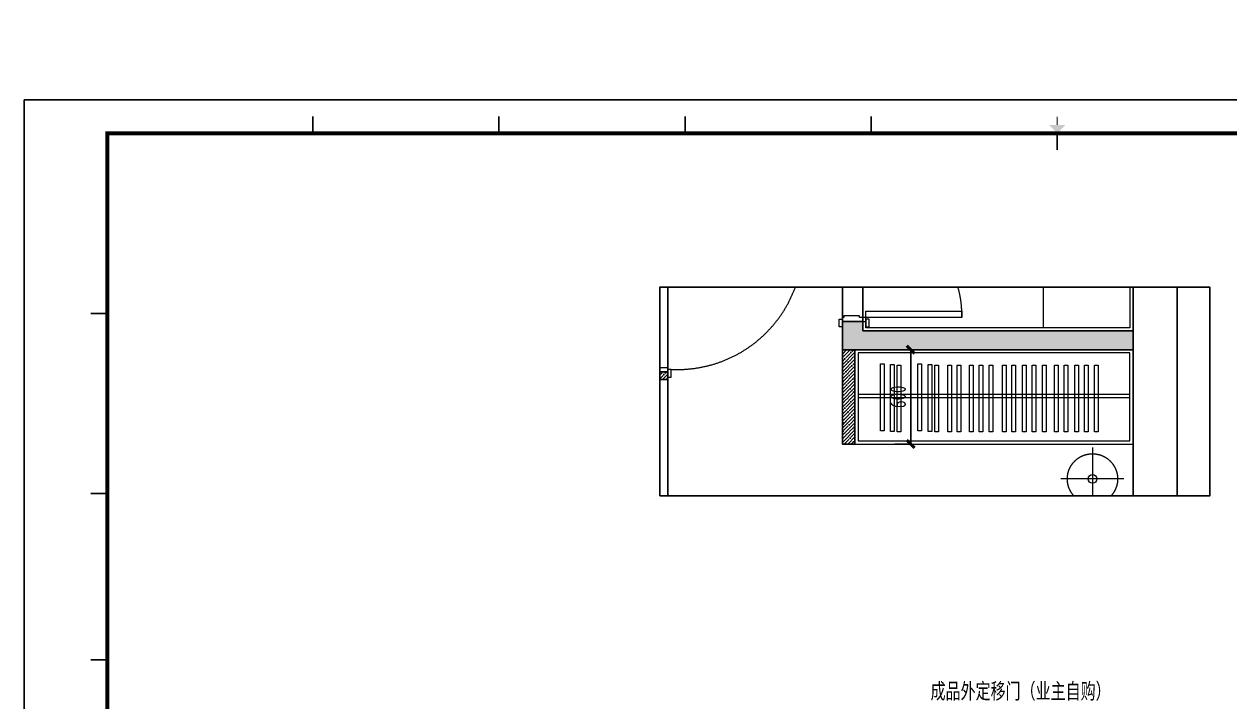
# Model space of a CAD drawing. Header units: millimetres. Extents: x 104198 to 1296755, y -81101 to 81453.
# Drawn here: x 614551 to 622223, y -23586 to -19276 of the extents above; entities that cross this region are included whole.
import ezdxf
from ezdxf.xclip import XClip

# ---------------------------------------------------------------- set-up
doc = ezdxf.new("R2010")
doc.units = ezdxf.units.MM
doc.header["$XCLIPFRAME"] = 0
doc.header["$PDMODE"] = 3
doc.layers.get('Defpoints').update_dxf_attribs({"color": 250})
for name, color, linetype, lineweight in [('1-活动家具', 51, 'Continuous', 20), ('1-门套', 3, 'Continuous', 13), ('P★01 活动家具', 51, 'Continuous', 0), ('P★02 固定家具', 30, 'Continuous', 0), ('P★04 平面门扇', 60, 'Continuous', 0), ('P★07 平面完成面', 200, 'Continuous', 0)]:
    doc.layers.add(name, color=color, linetype=linetype, lineweight=lineweight)
for name, color, linetype in [('30-PL-平面文字说明', 1, 'Continuous'), ('P-新砌墙体填充', 8, 'Continuous'), ('图纸图框', 165, 'Continuous'), ('墙体', 7, 'Continuous'), ('天棚图层', 51, 'Continuous')]:
    doc.layers.add(name, color=color, linetype=linetype)
doc.styles.add('CCD_DIM', font='ARCHS.SHX')
doc.styles.add('尺寸标注', font='ARCHS.SHX', dxfattribs={"width": 0.8})
doc.styles.add('黑体', font='simhei.ttf', dxfattribs={"width": 0.7})
doc.dimstyles.new('海龍1：50', dxfattribs={"dimscale": 50, "dimtxt": 2, "dimasz": 1, "dimexe": 2, "dimexo": 2, "dimgap": 0.6, "dimtad": 1, "dimdec": 0, "dimrnd": 5, "dimdsep": 46, "dimtxsty": 'CCD_DIM', "dimblk": 'WS-cj', "dimcen": 1, "dimclrd": 44, "dimclre": 44, "dimclrt": 2, "dimadec": 0, "dimazin": 2, "dimtfac": 1, "dimtdec": 4, "dimtix": 1, "dimtmove": 2, "dimatfit": 3, "dimldrblk": 'CCD_Leader_Arrow', "dimfxl": 5, "dimfxlon": 1, "dimtolj": 1, "dimarcsym": 0})

# ---------------------------------------------------------------- blocks, each defined once
blk = doc.blocks.new('kjghhgdgfhdhgfh')
at = {"layer": '图纸图框', "color": 165}
for p, q in [((1018.449156181656, -523.6475845220857), (1018.449156181656, -226.6510432860898)), ((1018.449156310431, -523.6475894229297), (1018.449156310431, -226.651048186936)), ((1018.449156310431, -523.6475894229297), (1018.449156310431, -226.651048186936)), ((1018.449156181656, -523.6475897729335), (1018.449156181656, -226.6510485369378)), ((1018.449156310431, -523.6475904731685), (1018.449156310431, -226.6510492370591)), ((1018.449156310431, -523.6475904731685), (1018.449156310431, -226.6510492370591)), ((1018.449156439315, -523.6475901230529), (1018.449156439315, -226.6510488870572)), ((1018.449156439315, -523.6475901230529), (1018.449156439315, -226.6510488870572)), ((1018.449156310431, -523.6475904731685), (1018.449156310431, -226.6510492370591)), ((1018.449156181656, -523.6475908231721), (1018.449156181656, -226.6510495871781)), ((1018.449156697091, -226.6510464365761), (1438.44652398302, -226.6510464365761)), ((1018.44915656821, -226.6510467866938), (1438.446523854134, -226.6510467866938)), ((1018.449156697091, -226.6510478368186), (1438.44652398302, -226.6510478368186)), ((1018.449156697091, -226.6510478368186), (1438.44652398302, -226.6510478368186)), ((1018.44915656821, -226.651048186936), (1438.446523854134, -226.651048186936)), ((1018.44915656821, -226.6510485369378), (1438.44652398302, -226.651048186936)), ((1018.44915656821, -523.6475897729335), (1018.44915656821, -226.6510485369378)), ((1018.44915656821, -226.6510495871781), (1438.446523854134, -226.6510495871781)), ((1079.169425446627, -230.165361629017), (1079.169425446627, -233.6664052710039)), ((1118.311093363573, -230.165361629017), (1118.311093363573, -233.6664052710039)), ((1157.452761280522, -230.165361629017), (1157.452761280522, -233.6664052710039)), ((1196.594429197475, -230.165361629017), (1196.594429197475, -233.6664052710039)), ((1235.736097114308, -233.6664052710039), (1235.736097114308, -237.1674489129871)), ((1032.4533312648, -271.5591774027304), (1035.954374906786, -271.5591774027304)), ((1032.4533312648, -309.386869379896), (1035.954374906786, -309.386869379896)), ((1032.4533312648, -344.3973057993901), (1035.954374906786, -344.3973057993901))]:
    blk.add_line(p, q, dxfattribs=at)
at = {"layer": '图纸图框', "color": 165, "const_width": 0.2100626185166894}
blk.add_lwpolyline([(1235.736097114308, -231.915883450067), (1235.736097114308, -230.165361629017)], dxfattribs=at)
at = {"layer": '图纸图框', "color": 165, "const_width": 0.840250474066758}
blk.add_lwpolyline([(1431.444436699053, -233.6664052710039), (1035.954374906786, -233.6664052710039), (1035.954374906786, -516.6322323388636), (1431.444436699053, -516.6322323388636)], close=True, dxfattribs=at)
at = {"layer": '图纸图框', "color": 165}
blk.add_solid([(1233.98557529337, -231.915883450067), (1237.486618935353, -231.915883450067), (1235.736097114308, -233.6664052710039)], dxfattribs=at)
blk = doc.blocks.new('A$C1AED7FCF')
at = {"layer": '1-活动家具', "color": 45}
for points in [[(247.5273906283546, 0.000136089627631), (247.5273906283546, 495.0532024205893)], [(0.0008574628736824, 247.5266692551086), (495.0539237938356, 247.5266692551086)]]:
    blk.add_lwpolyline(points, dxfattribs=at)
at = {"layer": '1-活动家具', "color": 51, "ltscale": 2000}
blk.add_circle((247.5273906283546, 247.5266692551086), 197.5265331654809, dxfattribs=at)
at = {"layer": '1-活动家具', "color": 45}
blk.add_circle((247.5273906283546, 247.5266692551086), 34.51086849579588, dxfattribs=at)
blk = doc.blocks.new('fhdghrthe')
at = {"layer": 'P-新砌墙体填充'}
h = blk.add_hatch(dxfattribs=at)
h.set_pattern_fill('ANSI35', color=256, scale=5, angle=-1.272221872585407e-14, style=0)
h.set_pattern_definition([(44.99999999999999, (571435.870761268, 13950.09284391622), (-22.45064030267288, 22.45064030267289), []), (44.99999999999999, (571458.321411268, 13950.09284391622), (-22.45064030267288, 22.45064030267289), [39.6875, -7.9375, 0, -7.9375])])
h.paths.add_polyline_path([(571515.870761268, 14550.09284391622), (571435.870761268, 14550.09284391622), (571435.870761268, 13950.09284391622), (571515.870761268, 13950.09284391622)])
h = blk.add_hatch(dxfattribs=at)
h.set_pattern_fill('ANSI35', color=256, scale=5, angle=-1.272221872585407e-14, style=0)
h.set_pattern_definition([(44.99999999999999, (572626.0014296011, 14090.09284391639), (-22.45064030267288, 22.45064030267289), []), (44.99999999999999, (572648.4520796011, 14090.09284391639), (-22.45064030267288, 22.45064030267289), [39.6875, -7.9375, 0, -7.9375])])
h.paths.add_polyline_path([(572745.8707612678, 14140.09284391639), (572626.0014296011, 14140.09284391639), (572626.0014296017, 14090.09284391639), (572745.870761268, 14090.09284391732)])
at = {"layer": 'P-新砌墙体填充', "lineweight": -3}
h = blk.add_hatch(dxfattribs=at)
h.set_pattern_fill('BRSTONE', color=256, scale=5, angle=-1.272221872585407e-14, style=0)
h.set_pattern_definition([(0, (569666.0014296011, 12930.0928439164), (9.305889392408061e-15, 41.91), []), (89.99999999999999, (569780.3014296012, 12930.0928439164), (-63.49999999999999, 41.91000000000001), [41.91, -41.91]), (89.99999999999999, (569767.6014296011, 12930.0928439164), (-63.49999999999999, 41.91000000000001), [41.91, -41.91]), (0, (569780.3014296012, 12937.0778439164), (63.50000000000001, 41.90999999999998), [-114.3, 12.7]), (0, (569780.3014296012, 12944.0628439164), (63.50000000000001, 41.90999999999998), [-114.3, 12.7]), (0, (569780.3014296012, 12951.0478439164), (63.50000000000001, 41.90999999999998), [-114.3, 12.7]), (0, (569780.3014296012, 12958.0328439164), (63.50000000000001, 41.90999999999998), [-114.3, 12.7]), (0, (569780.3014296012, 12965.0178439164), (63.50000000000001, 41.90999999999998), [-114.3, 12.7])])
h.paths.add_polyline_path([(573976.0014296011, 13170.09284391639), (573645.870761268, 13170.09284391639), (573645.870761268, 12930.0928439164), (573675.9298453337, 12930.09284391641), (573976.001429601, 12930.09284391641)])
h.paths.add_polyline_path([(571515.8707612678, 13950.09284391622), (571435.870761268, 13950.09284391622), (569666.0014296011, 13950.09284391638), (569666.0014296011, 13830.09284391639), (571385.8707612678, 13830.09284391639), (571385.8707612678, 13770.09284391639), (571515.8707612678, 13770.09284391639)])
at = {"color": 5}
for p, q in [((572626.0014296011, 14140.09284391639), (572626.0014296017, 14090.09284391639)), ((572625.870761268, 14090.09284391639), (572745.870761268, 14090.09284391732)), ((571515.870761268, 13950.09284391638), (569665.8707612678, 13950.09284391638)), ((571515.870761268, 13950.09284391638), (571515.8707612678, 13770.09284391639)), ((571385.8707612678, 13830.09284391639), (569665.8707612678, 13830.09284391639)), ((571385.8707612678, 13830.09284391639), (571385.8707612678, 13830.09284391639)), ((571385.8707612678, 13830.09284391639), (571385.8707612678, 13770.09284391639)), ((571515.8707612678, 13770.09284391639), (571385.8707612678, 13770.09284391639))]:
    blk.add_line(p, q, dxfattribs=at)
at = {"color": 8, "linetype": 'ByBlock', "ltscale": 2}
for p, q in [((572625.870761268, 13230.09284391639), (572625.870761268, 14090.09284391639)), ((571385.8707612673, 13770.09284391639), (571385.8707612678, 13090.09284391639)), ((571515.870761268, 13770.09284391639), (571515.870761268, 13090.09284391639))]:
    blk.add_line(p, q, dxfattribs=at)
at = {"color": 5}
blk.add_lwpolyline([(571435.870761268, 14550.09284391622), (571515.870761268, 14550.09284391622), (571515.870761268, 13950.09284391622), (571435.870761268, 13950.09284391622)], close=True, dxfattribs=at)
at = {"layer": '1-门套'}
for points in [[(572625.870761268, 14075.09284391639), (572625.870761268, 14125.09284391639), (572605.870761268, 14125.09284391639), (572605.870761268, 14075.09284391639)], [(571365.8707612678, 13755.09284391639), (571365.8707612678, 13805.09284391639), (571345.8707612678, 13805.09284391639), (571345.8707612678, 13755.09284391639)], [(571515.8707612678, 13755.09284391639), (571515.8707612678, 13805.09284391639), (571535.8707612678, 13805.09284391639), (571535.8707612678, 13755.09284391639)]]:
    blk.add_lwpolyline(points, close=True, dxfattribs=at)
for points in [[(572735.8707612689, 14065.09284391639), (572745.870761268, 14065.09284391639), (572745.870761268, 14090.09284391639), (572625.870761268, 14090.09284391639), (572625.870761268, 14065.09284391639), (572675.870761267, 14065.09284391639), (572675.870761267, 14055.09284391546), (572735.8707612689, 14055.09284391639), (572735.8707612689, 14065.09284391639)], [(571505.8707612688, 13745.09284391639), (571515.8707612678, 13745.09284391639), (571515.8707612678, 13770.09284391639), (571365.8707612678, 13770.09284391639), (571365.8707612678, 13745.09284391639), (571405.8707612669, 13745.09284391639), (571405.8707612669, 13735.09284391546), (571505.8707612688, 13735.09284391639), (571505.8707612688, 13745.09284391639)]]:
    blk.add_lwpolyline(points, dxfattribs=at)
at = {"layer": '30-PL-平面文字说明'}
blk.add_line((572745.870761268, 14090.09284391639), (572625.870761268, 14090.09284391639), dxfattribs=at)
at = {"layer": 'P★01 活动家具'}
blk.add_lwpolyline([(569685.870761268, 13810.09284391639), (570235.870761268, 13810.09284391639), (570236.0014296011, 12390.09284391639), (569686.0014296011, 12390.09284391639)], close=True, dxfattribs=at)
at = {"layer": 'P★02 固定家具', "color": 2}
blk.add_lwpolyline([(571435.870761268, 14550.09284391622), (569665.8707612678, 14550.09284391638), (569665.8707612678, 13950.09284391638), (571435.870761268, 13950.09284391622)], close=True, dxfattribs=at)
at = {"layer": 'P★02 固定家具', "color": 250}
for points in [[(571415.870761268, 14530.09284391622), (569685.8707612678, 14530.09284391638), (569685.8707612678, 13970.09284391638), (571415.870761268, 13970.09284391622)], [(569887.8513973373, 14472.63166514859), (569911.1860901647, 14472.63166514859), (569911.1860901647, 14047.97619190544), (569887.8513973373, 14047.97619190544)], [(569952.8513973373, 14472.63166514859), (569976.1860901647, 14472.63166514859), (569976.1860901647, 14047.97619190544), (569952.8513973373, 14047.97619190544)], [(570013.8513973373, 14472.63166514859), (570037.1860901647, 14472.63166514859), (570037.1860901647, 14047.97619190544), (570013.8513973373, 14047.97619190544)], [(570081.8513973373, 14472.63166514859), (570105.1860901647, 14472.63166514859), (570105.1860901647, 14047.97619190544), (570081.8513973373, 14047.97619190544)], [(570142.0288959917, 14472.63166514859), (570165.3635888192, 14472.63166514859), (570165.3635888192, 14047.97619190544), (570142.0288959917, 14047.97619190544)], [(570219.8513973373, 14472.63166514859), (570243.1860901647, 14472.63166514859), (570243.1860901647, 14047.97619190544), (570219.8513973373, 14047.97619190544)], [(570284.8513973373, 14472.63166514859), (570308.1860901647, 14472.63166514859), (570308.1860901647, 14047.97619190544), (570284.8513973373, 14047.97619190544)], [(570345.8513973373, 14472.63166514859), (570369.1860901647, 14472.63166514859), (570369.1860901647, 14047.97619190544), (570345.8513973373, 14047.97619190544)], [(570413.8513973373, 14472.63166514859), (570437.1860901647, 14472.63166514859), (570437.1860901647, 14047.97619190544), (570413.8513973373, 14047.97619190544)], [(570474.0288959917, 14472.63166514859), (570497.3635888192, 14472.63166514859), (570497.3635888192, 14047.97619190544), (570474.0288959917, 14047.97619190544)], [(570559.0089232944, 14472.63166514859), (570582.3436161227, 14472.63166514859), (570582.3436161227, 14047.97619190544), (570559.0089232944, 14047.97619190544)], [(570622.6452742795, 14472.63166514859), (570645.9799671074, 14472.63166514859), (570645.9799671074, 14047.97619190544), (570622.6452742795, 14047.97619190544)], [(570682.822772934, 14472.63166514859), (570706.1574657619, 14472.63166514859), (570706.1574657619, 14047.97619190544), (570682.822772934, 14047.97619190544)], [(570761.6647830982, 14472.63166514859), (570784.999475926, 14472.63166514859), (570784.999475926, 14047.97619190544), (570761.6647830982, 14047.97619190544)], [(570821.8422817526, 14472.63166514859), (570845.1769745805, 14472.63166514859), (570845.1769745805, 14047.97619190544), (570821.8422817526, 14047.97619190544)], [(570905.0278507638, 14472.63166514859), (570928.3625435916, 14472.63166514859), (570928.3625435916, 14047.97619190544), (570905.0278507638, 14047.97619190544)], [(570946.0638960797, 14469.41076151904), (570969.3985889076, 14469.41076151904), (570969.3985889076, 14044.75528827588), (570946.0638960797, 14044.75528827588)], [(571011.2388758257, 14465.38463198189), (571034.5735686535, 14465.38463198189), (571034.5735686535, 14040.72915873874), (571011.2388758257, 14040.72915873874)], [(571144.170420363, 14472.63166514859), (571167.5051131909, 14472.63166514859), (571167.5051131909, 14047.97619190544), (571144.170420363, 14047.97619190544)], [(571185.2064656789, 14469.41076151904), (571208.5411585068, 14469.41076151904), (571208.5411585068, 14044.75528827588), (571185.2064656789, 14044.75528827588)], [(571250.3814454249, 14465.38463198189), (571273.7161382528, 14465.38463198189), (571273.7161382528, 14040.72915873874), (571250.3814454249, 14040.72915873874)], [(571415.870761268, 14235.09317414085), (571415.870761268, 14255.09251369158), (569685.8707612678, 14255.09251369174), (569685.8707612678, 14235.09317414101)]]:
    blk.add_lwpolyline(points, close=True, dxfattribs=at)
at = {"layer": 'P★04 平面门扇'}
blk.add_lwpolyline([(571365.8707612678, 13705.09284391546), (570755.8707612688, 13705.09284391546), (570755.8707612688, 13745.09284391546), (571365.8707612678, 13745.09284391546)], close=True, dxfattribs=at)
at = {"layer": 'P★04 平面门扇', "color": 250}
for centre, radius, start, end in [((572565.0199069844, 13276.69615806058), 799.4410924397077, 87.07095199790558, 181.5484936061913), ((571365.5428892869, 13725.09284391546), 610.0000849853453, 178.1211133837203, 270.0302445634659)]:
    blk.add_arc(centre, radius, start, end, dxfattribs=at)
at = {"layer": 'P★07 平面完成面'}
blk.add_lwpolyline([(571365.8648883182, 13090.09284391639), (571365.9984930186, 12180.09284391639), (570236.0014296011, 12180.09284391639), (570236.0014296011, 12390.09284391639), (569686.0014296011, 12390.09284391639), (569686.0014296011, 13810.09284391639), (571365.8707612678, 13810.09284391639), (571365.8707612678, 13770.09284391639)], dxfattribs=at)
at = {"layer": '墙体', "color": 7}
for p, q in [((569386.0014296011, 11880.09284391639), (569386.0014296011, 17480.09284391639)), ((569666.0014296011, 12160.09284391639), (569666.0014296011, 17250.09284391639)), ((572626.0014296011, 14140.09284391639), (572626.0014296011, 17250.09284391639)), ((572815.8707612678, 14140.09284391639), (572626.0014296011, 14140.09284391639))]:
    blk.add_line(p, q, dxfattribs=at)
at = {"layer": 'P★01 活动家具', "xscale": 0.8100000000558794, "yscale": 0.8099999999976717, "zscale": 0.8099999999994907}
blk.add_blockref('A$C1AED7FCF', (569723.9220622544, 14571.3492194981), dxfattribs=at)
blk = doc.blocks.new('_ArchTick')
at = {"color": 2, "linetype": 'ByBlock', "const_width": 0.4}
blk.add_lwpolyline([(-0.5, -0.5), (0.5, 0.5)], dxfattribs=at)
blk = doc.blocks.new('*D757')
at = {"color": 44, "lineweight": -2, "transparency": 16777216}
for p, q in [((620192.048113202, -21346.34045889953), (620092.048113202, -21346.34045889953)), ((620192.048113202, -21946.34045889941), (620192.048113202, -21346.34045889953)), ((620192.048113202, -21946.34045889941), (620092.048113202, -21946.34045889941))]:
    blk.add_line(p, q, dxfattribs=at)
at = {"layer": 'Defpoints', "color": 0, "transparency": 16777216}
for p in [(620192.048113202, -21346.34045889953), (620267.1506435601, -21346.34045889953), (620267.1506435601, -21946.34045889941)]:
    blk.add_point(p, dxfattribs=at)
at = {"color": 44, "lineweight": -2, "transparency": 16777216, "xscale": 50, "yscale": 50, "zscale": 50}
for p, rotation in [((620192.048113202, -21346.34045889953), 90), ((620192.048113202, -21946.34045889941), 270)]:
    blk.add_blockref('_ArchTick', p, dxfattribs=dict(at, rotation=rotation))
at = {"color": 2, "transparency": 16777216, "insert": (620112.048113202, -21646.34045889937), "char_height": 100, "attachment_point": 5, "rotation": 90, "style": '尺寸标注'}
blk.add_mtext('\\A1;600', dxfattribs=at)
blk = doc.blocks.new('CCD_Leader_Arrow')
at = {"color": 50, "linetype": 'ByBlock'}
blk.add_line((0, 0), (-1, 0), dxfattribs=at)
for points in [[(-0.8586479999999881, 0.6683735999999953), (-0.5965191999999888, 0.8519200000000069), (-0.2400000000000091, 0), (0, 0)], [(-0.8586479999999881, -0.6683735999999953), (-0.5965191999999888, -0.8519200000000069), (-0.2400000000000091, 0), (0, 0)]]:
    blk.add_solid(points, dxfattribs=at)
blk = doc.blocks.new('WS-cj')
blk.add_hatch(color=2).paths.add_polyline_path([(0.5879038905250127, 0.8177135944101792), (-0.8177135944101792, -0.5879038905250127), (-0.5879038905245579, -0.817713594410634), (0.817713594410634, 0.5879038905247853)])
at = {"color": 2, "linetype": 'ByBlock', "lineweight": 0}
for p, q in [((-1.099999999999909, 0), (0, 0)), ((0, 0), (1.099999999999909, 0))]:
    blk.add_line(p, q, dxfattribs=at)
at = {"color": 2}
blk.add_lwpolyline([(0.5879038905250127, 0.8177135944101792), (-0.8177135944101792, -0.5879038905250127), (-0.5879038905245579, -0.817713594410634), (0.817713594410634, 0.5879038905247853)], close=True, dxfattribs=at)

msp = doc.modelspace()

# ---------------------------------------------------------------- block references
ref = msp.add_blockref('kjghhgdgfhdhgfh', (583743.2546430875, -12901.25941170857), dxfattribs=dict(xscale=30.25000000000001, yscale=30.25000000000001, zscale=30.25000000000001))
XClip(ref).set_block_clipping_path([(1018.4491561816565, -523.6475911731757), (1465.834744255318, -226.65104223585132)])

# ---------------------------------------------------------------- texts
at = {"layer": '天棚图层', "insert": (621464.1337785119, -23579.64202944683), "char_height": 100, "attachment_point": 9, "style": '黑体'}
msp.add_mtext('成品外定移门（业主自购）', dxfattribs=at)

# ---------------------------------------------------------------- next in the draw order: block references
at = {"color": 1}
ref = msp.add_blockref('fhdghrthe', (1191272.934164342, -7396.247614983224), dxfattribs=dict(at, rotation=180))
XClip(ref).set_block_clipping_path([(569177.2758391864, 13552.768872034469), (572678.0666105608, 14879.312063791987)])

# ---------------------------------------------------------------- next in the draw order: linework, layer by layer
at = {"color": 2}
msp.add_lwpolyline([(618594.8675537817, -22275.55967877514), (618594.8675537817, -20949.01648701762), (622095.6583251561, -20949.01648701762), (622095.6583251561, -22275.55967877514)], close=True, dxfattribs=at)

# ---------------------------------------------------------------- next in the draw order: dimensions: what is measured, and where the dimension line sits
dim = msp.add_linear_dim(base=(620192.048113202, -21346.34045889953), p1=(620267.1506435601, -21946.34045889941), p2=(620267.1506435601, -21346.34045889953), angle=90, dimstyle='海龍1：50', override={"dimtxsty": '尺寸标注', "dimblk1": 'ArchTick', "dimblk2": 'ArchTick', "dimsah": 1})
dim.commit()
dim.dimension.update_dxf_attribs({"geometry": '*D757', "text_midpoint": (620112.048113202, -21646.34045889937)})

doc.saveas('drawing.dxf')
